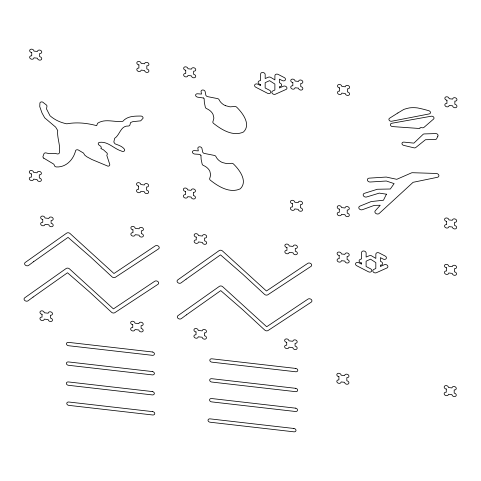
<?xml version="1.0" encoding="UTF-8"?>
<svg xmlns="http://www.w3.org/2000/svg" width="481" height="481" viewBox="0 0 481 481"><rect width="100%" height="100%" fill="white"/><g stroke="black" fill="none" stroke-linecap="round" stroke-linejoin="round"><path stroke-width="0.72" d="M203.577 98.022L198.298 97.27A3.151 2.441 16.7 0 1 197.108 96.988L196.495 96.669A2.098 1.629 16.7 0 1 195.719 94.685A2.098 1.629 16.7 0 1 197.781 93.801L201.509 94.066L201.088 91.757A2.098 1.629 16.7 0 1 202.76 89.983A2.098 1.629 16.7 0 1 205.153 91.649L205.916 95.491L207.058 96.525L217.815 98.659A2.098 1.629 16.7 0 1 219.138 99.789A11.532 8.947 16.7 0 0 225.505 105.688M225.511 105.682L230.056 106.848L234.301 106.541A2.098 1.629 16.7 0 1 236.664 107.149C242.634 112.987 251.274 124.429 243.506 131.992C233.159 136.857 221.633 129.81 213.6 123.419A2.098 1.629 16.7 0 1 213.041 121.296L213.883 118.049L213.017 114.358A11.532 8.947 16.7 0 0 206.632 108.634A2.098 1.629 16.7 0 1 205.333 107.197L204.335 102.507L204.136 98.533L203.523 97.968M43.729 158.141L53.307 163.865A2.098 1.629 16.7 0 1 54.269 165.103A2.098 1.629 16.7 0 0 56.421 166.949C66.216 167.454 73.563 159.433 75.667 150.475A2.098 1.629 16.7 0 1 78.866 150.312L83.526 153.084L84.752 155.141L86.448 156.469A16.54 12.837 16.7 0 0 86.893 156.806L91.787 159.458L107.948 166.185A2.098 1.629 16.7 0 0 109.686 164.195L106.8 155.351L107.323 154.251L107.185 153.235L103.487 149.831L100.842 148.479A2.555 1.984 16.7 0 0 101.214 147.318L101.016 146.705A1.852 1.437 16.7 0 0 100.613 146.218L98.593 144.721A2.098 1.629 16.7 0 1 99.567 142.328C108.135 141.276 113.738 148.695 121.35 151.004A2.122 1.647 16.7 0 0 123.99 151.208A2.122 1.647 16.7 0 0 124.405 149.164C122.21 146.164 118.356 145.16 115.067 143.849L114.262 142.767A31.307 24.297 16.7 0 1 113.829 142.003L114.67 138.312C120.009 134.896 120.563 125.553 128.361 126.022A2.104 1.629 16.7 0 0 129.948 124.819L130.573 122.535L132.84 121.651L140.705 120.839L143.007 118.338A2.098 1.629 16.7 0 0 141.173 116.053C134.704 116.077 127.441 115.909 122.841 121.302C114.442 122.517 105.231 118.224 97.583 123.268L96.681 125.667C86.941 123.058 76.834 122 66.829 123.821C60.648 122.643 54.732 119.925 50.006 115.741L46.519 108.959L46.97 106.121A2.098 1.629 16.7 0 0 46.579 105.147L42.767 102.146A2.098 1.629 16.7 0 0 39.905 103.042L39.749 106.626L42.009 112.969L44.703 117.839L55.664 127.14L57.702 130.519C56.926 137.831 60.588 145.118 59.434 152.597A2.098 1.629 16.7 0 1 56.902 153.848L55.688 153.517A2.098 1.629 16.7 0 0 54.726 153.415L48.539 153.505A16.655 12.927 16.7 0 1 47.986 153.385L46.308 152.976A2.092 1.623 16.7 0 0 43.993 153.643L42.923 156.674A2.098 1.629 16.7 0 0 43.789 158.177M419.961 128.024A2.104 1.629 16.7 0 1 418.326 128.415L392.526 126.581A2.098 1.629 16.7 0 1 390.392 125A2.098 1.629 16.7 0 1 391.75 123.274L431.174 116.228A2.098 1.629 16.7 0 1 433.634 117.075A2.098 1.629 16.7 0 1 433.513 119.108L424.026 127.333A2.098 1.629 16.7 0 1 421.909 127.693A2.11 1.635 16.7 0 0 419.997 128.054M31.385 173.93L31.379 177.104A2.183 1.69 16.7 0 0 29.281 178.601A2.183 1.69 16.7 0 0 31.403 180.549A2.183 1.69 16.7 0 0 33.574 179.124L37.091 179.527A2.183 1.69 16.7 0 0 39.25 181.451A2.183 1.69 16.7 0 0 41.384 179.99A2.183 1.69 16.7 0 0 39.298 178.012L39.304 174.837A2.183 1.69 16.7 0 0 41.396 173.34A2.183 1.69 16.7 0 0 39.274 171.392A2.183 1.69 16.7 0 0 37.109 172.817L33.586 172.414A2.183 1.69 16.7 0 0 31.427 170.49A2.183 1.69 16.7 0 0 29.299 171.951A2.183 1.69 16.7 0 0 31.385 173.93M31.746 52.603L31.734 55.784A2.183 1.69 16.7 0 0 29.642 57.281A2.183 1.69 16.7 0 0 31.764 59.229A2.183 1.69 16.7 0 0 33.935 57.798L37.452 58.201A2.183 1.69 16.7 0 0 39.61 60.125A2.183 1.69 16.7 0 0 41.739 58.664A2.183 1.69 16.7 0 0 39.658 56.692L39.664 53.517A2.183 1.69 16.7 0 0 41.757 52.02A2.183 1.69 16.7 0 0 39.634 50.072A2.183 1.69 16.7 0 0 37.47 51.497L33.947 51.094A2.183 1.69 16.7 0 0 31.788 49.17A2.183 1.69 16.7 0 0 29.66 50.631A2.183 1.69 16.7 0 0 31.746 52.603M42.045 314.285L42.039 317.111A2.183 1.69 16.7 0 0 39.947 318.602A2.183 1.69 16.7 0 0 42.069 320.556A2.183 1.69 16.7 0 0 44.234 319.125L48.196 319.582A2.183 1.69 16.7 0 0 50.355 321.506A2.183 1.69 16.7 0 0 52.483 320.039A2.183 1.69 16.7 0 0 50.397 318.067L50.403 315.241A2.183 1.69 16.7 0 0 52.501 313.75A2.183 1.69 16.7 0 0 50.379 311.796A2.183 1.69 16.7 0 0 48.208 313.227L44.252 312.77A2.183 1.69 16.7 0 0 42.094 310.846A2.183 1.69 16.7 0 0 39.959 312.313A2.183 1.69 16.7 0 0 42.045 314.285M42.755 219.504L42.749 222.324A2.183 1.69 16.7 0 0 40.657 223.821A2.183 1.69 16.7 0 0 42.779 225.769A2.183 1.69 16.7 0 0 44.943 224.344L48.906 224.795A2.183 1.69 16.7 0 0 51.064 226.719A2.183 1.69 16.7 0 0 53.193 225.258A2.183 1.69 16.7 0 0 51.106 223.286L51.112 220.46A2.183 1.69 16.7 0 0 53.205 218.963A2.183 1.69 16.7 0 0 51.082 217.015A2.183 1.69 16.7 0 0 48.918 218.446L44.955 217.989A2.183 1.69 16.7 0 0 42.797 216.065A2.183 1.69 16.7 0 0 40.669 217.526A2.183 1.69 16.7 0 0 42.755 219.504M132.75 324.687L132.744 327.513A2.183 1.69 16.7 0 0 130.652 329.004A2.183 1.69 16.7 0 0 132.774 330.958A2.183 1.69 16.7 0 0 134.939 329.527L138.901 329.984A2.183 1.69 16.7 0 0 141.059 331.908A2.183 1.69 16.7 0 0 143.188 330.447A2.183 1.69 16.7 0 0 141.101 328.469L141.107 325.643A2.183 1.69 16.7 0 0 143.2 324.152A2.183 1.69 16.7 0 0 141.077 322.204A2.183 1.69 16.7 0 0 138.913 323.629L134.951 323.178A2.183 1.69 16.7 0 0 132.792 321.248A2.183 1.69 16.7 0 0 130.664 322.715A2.183 1.69 16.7 0 0 132.75 324.687M132.966 229.846L132.96 232.672A2.183 1.69 16.7 0 0 130.868 234.169A2.183 1.69 16.7 0 0 132.99 236.117A2.183 1.69 16.7 0 0 135.155 234.692L139.117 235.143A2.183 1.69 16.7 0 0 141.276 237.067A2.183 1.69 16.7 0 0 143.404 235.606A2.183 1.69 16.7 0 0 141.324 233.634L141.33 230.808A2.183 1.69 16.7 0 0 143.422 229.311A2.183 1.69 16.7 0 0 141.3 227.363A2.183 1.69 16.7 0 0 139.135 228.794L135.173 228.337A2.183 1.69 16.7 0 0 133.015 226.413A2.183 1.69 16.7 0 0 130.88 227.874A2.183 1.69 16.7 0 0 132.966 229.846M138.63 186.087L138.624 189.261A2.183 1.69 16.7 0 0 136.532 190.759A2.183 1.69 16.7 0 0 138.654 192.707A2.183 1.69 16.7 0 0 140.819 191.282L144.336 191.685A2.183 1.69 16.7 0 0 146.495 193.609A2.183 1.69 16.7 0 0 148.629 192.147A2.183 1.69 16.7 0 0 146.543 190.169L146.549 186.995A2.183 1.69 16.7 0 0 148.641 185.498A2.183 1.69 16.7 0 0 146.519 183.55A2.183 1.69 16.7 0 0 144.354 184.981L140.831 184.572A2.183 1.69 16.7 0 0 138.672 182.648A2.183 1.69 16.7 0 0 136.544 184.109A2.183 1.69 16.7 0 0 138.63 186.087M138.913 64.899L138.901 68.074A2.183 1.69 16.7 0 0 136.808 69.571A2.183 1.69 16.7 0 0 138.931 71.519A2.183 1.69 16.7 0 0 141.095 70.088L144.619 70.497A2.183 1.69 16.7 0 0 146.777 72.421A2.183 1.69 16.7 0 0 148.906 70.954A2.183 1.69 16.7 0 0 146.819 68.981L146.831 65.807A2.183 1.69 16.7 0 0 148.924 64.31A2.183 1.69 16.7 0 0 146.801 62.362A2.183 1.69 16.7 0 0 144.637 63.787L141.113 63.384A2.183 1.69 16.7 0 0 138.955 61.46A2.183 1.69 16.7 0 0 136.826 62.921A2.183 1.69 16.7 0 0 138.913 64.899M185.462 191.456L185.45 194.637A2.183 1.69 16.7 0 0 183.357 196.128A2.183 1.69 16.7 0 0 185.48 198.076A2.183 1.69 16.7 0 0 187.65 196.651L191.167 197.054A2.183 1.69 16.7 0 0 193.326 198.978A2.183 1.69 16.7 0 0 195.454 197.517A2.183 1.69 16.7 0 0 193.374 195.545L193.38 192.364A2.183 1.69 16.7 0 0 195.472 190.873A2.183 1.69 16.7 0 0 193.35 188.919A2.183 1.69 16.7 0 0 191.185 190.35L187.662 189.947A2.183 1.69 16.7 0 0 185.504 188.023A2.183 1.69 16.7 0 0 183.375 189.484A2.183 1.69 16.7 0 0 185.462 191.456M185.738 70.268L185.726 73.443A2.183 1.69 16.7 0 0 183.634 74.94A2.183 1.69 16.7 0 0 185.756 76.888A2.183 1.69 16.7 0 0 187.921 75.463L191.444 75.866A2.183 1.69 16.7 0 0 193.602 77.79A2.183 1.69 16.7 0 0 195.731 76.329A2.183 1.69 16.7 0 0 193.645 74.351L193.657 71.176A2.183 1.69 16.7 0 0 195.749 69.679A2.183 1.69 16.7 0 0 193.627 67.731A2.183 1.69 16.7 0 0 191.462 69.156L187.939 68.753A2.183 1.69 16.7 0 0 185.78 66.829A2.183 1.69 16.7 0 0 183.652 68.29A2.183 1.69 16.7 0 0 185.738 70.268M196.026 331.944L196.02 334.77A2.183 1.69 16.7 0 0 193.921 336.261A2.183 1.69 16.7 0 0 196.044 338.215A2.183 1.69 16.7 0 0 198.214 336.784L202.17 337.241A2.183 1.69 16.7 0 0 204.329 339.165A2.183 1.69 16.7 0 0 206.463 337.698A2.183 1.69 16.7 0 0 204.377 335.726L204.383 332.9A2.183 1.69 16.7 0 0 206.475 331.409A2.183 1.69 16.7 0 0 204.353 329.455A2.183 1.69 16.7 0 0 202.188 330.886L198.226 330.429A2.183 1.69 16.7 0 0 196.068 328.505A2.183 1.69 16.7 0 0 193.939 329.972A2.183 1.69 16.7 0 0 196.026 331.944M196.242 237.103L196.236 239.929A2.183 1.69 16.7 0 0 194.144 241.426A2.183 1.69 16.7 0 0 196.266 243.374A2.183 1.69 16.7 0 0 198.431 241.949L202.393 242.4A2.183 1.69 16.7 0 0 204.551 244.324A2.183 1.69 16.7 0 0 206.68 242.863A2.183 1.69 16.7 0 0 204.593 240.891L204.599 238.065A2.183 1.69 16.7 0 0 206.698 236.568A2.183 1.69 16.7 0 0 204.575 234.62A2.183 1.69 16.7 0 0 202.405 236.051L198.449 235.594A2.183 1.69 16.7 0 0 196.29 233.67A2.183 1.69 16.7 0 0 194.156 235.131A2.183 1.69 16.7 0 0 196.242 237.103M260.624 84.458L260.618 85.648L257.858 84.217A2.309 1.792 16.7 0 0 254.816 84.68A2.309 1.792 16.7 0 0 255.814 87.241L267.49 93.26A2.309 1.792 16.7 0 0 270.581 92.827A2.309 1.792 16.7 0 0 269.54 90.248L265.151 87.987L265.163 82.672L269.558 80.658L274.885 84.073L274.873 90.013L272.811 90.927A2.309 1.792 16.7 0 0 272.252 93.398A2.309 1.792 16.7 0 0 275.409 94.204L285.726 89.586A2.309 1.792 16.7 0 0 286.64 87.127A2.309 1.792 16.7 0 0 283.387 86.213L279.419 87.981L279.419 86.622A2.309 1.792 16.7 0 0 281.589 85.534A2.309 1.792 16.7 0 0 280.597 83.387L279.431 82.678L279.437 79.131L282.185 80.549A2.309 1.792 16.7 0 0 285.245 80.099A2.309 1.792 16.7 0 0 284.229 77.531L278.174 74.411A2.309 1.792 16.7 0 0 274.91 75.667L274.898 79.912L270.941 77.501A2.309 1.792 16.7 0 0 268.374 77.2L265.175 78.547L265.181 74.555A2.309 1.792 16.7 0 0 262.921 72.475A2.309 1.792 16.7 0 0 260.648 74.032L260.63 80.375L259.187 80.952A2.309 1.792 16.7 0 0 258.273 82.972A2.309 1.792 16.7 0 0 260.624 84.458M286.724 342.346L286.718 345.172A2.183 1.69 16.7 0 0 284.626 346.663A2.183 1.69 16.7 0 0 286.748 348.617A2.183 1.69 16.7 0 0 288.913 347.186L292.875 347.643A2.183 1.69 16.7 0 0 295.033 349.567A2.183 1.69 16.7 0 0 297.162 348.106A2.183 1.69 16.7 0 0 295.075 346.128L295.081 343.302A2.183 1.69 16.7 0 0 297.18 341.811A2.183 1.69 16.7 0 0 295.057 339.863A2.183 1.69 16.7 0 0 292.887 341.288L288.925 340.837A2.183 1.69 16.7 0 0 286.772 338.913A2.183 1.69 16.7 0 0 284.638 340.374A2.183 1.69 16.7 0 0 286.724 342.346M286.947 247.505L286.941 250.33A2.183 1.69 16.7 0 0 284.842 251.828A2.183 1.69 16.7 0 0 286.965 253.776A2.183 1.69 16.7 0 0 289.135 252.351L293.091 252.802A2.183 1.69 16.7 0 0 295.25 254.726A2.183 1.69 16.7 0 0 297.384 253.265A2.183 1.69 16.7 0 0 295.298 251.292L295.304 248.467A2.183 1.69 16.7 0 0 297.396 246.969A2.183 1.69 16.7 0 0 295.274 245.021A2.183 1.69 16.7 0 0 293.109 246.452L289.147 245.995A2.183 1.69 16.7 0 0 286.989 244.071A2.183 1.69 16.7 0 0 284.86 245.532A2.183 1.69 16.7 0 0 286.947 247.505M292.52 203.734L292.514 206.914A2.183 1.69 16.7 0 0 290.422 208.405A2.183 1.69 16.7 0 0 292.544 210.359A2.183 1.69 16.7 0 0 294.709 208.928L298.232 209.331A2.183 1.69 16.7 0 0 300.391 211.255A2.183 1.69 16.7 0 0 302.519 209.794A2.183 1.69 16.7 0 0 300.433 207.822L300.445 204.641A2.183 1.69 16.7 0 0 302.537 203.15A2.183 1.69 16.7 0 0 300.415 201.196A2.183 1.69 16.7 0 0 298.244 202.627L294.727 202.224A2.183 1.69 16.7 0 0 292.568 200.3A2.183 1.69 16.7 0 0 290.44 201.761A2.183 1.69 16.7 0 0 292.52 203.734M292.839 82.552L292.833 85.726A2.183 1.69 16.7 0 0 290.734 87.223A2.183 1.69 16.7 0 0 292.857 89.171A2.183 1.69 16.7 0 0 295.027 87.74L298.545 88.149A2.183 1.69 16.7 0 0 300.703 90.073A2.183 1.69 16.7 0 0 302.838 88.612A2.183 1.69 16.7 0 0 300.751 86.634L300.757 83.46A2.183 1.69 16.7 0 0 302.85 81.962A2.183 1.69 16.7 0 0 300.727 80.014A2.183 1.69 16.7 0 0 298.563 81.439L295.039 81.036A2.183 1.69 16.7 0 0 292.881 79.112A2.183 1.69 16.7 0 0 290.752 80.574A2.183 1.69 16.7 0 0 292.839 82.552M338.913 376.725L338.907 379.9A2.183 1.69 16.7 0 0 336.814 381.397A2.183 1.69 16.7 0 0 338.937 383.345A2.183 1.69 16.7 0 0 341.101 381.92L344.624 382.323A2.183 1.69 16.7 0 0 346.783 384.247A2.183 1.69 16.7 0 0 348.911 382.786A2.183 1.69 16.7 0 0 346.825 380.808L346.831 377.633A2.183 1.69 16.7 0 0 348.929 376.136A2.183 1.69 16.7 0 0 346.807 374.188A2.183 1.69 16.7 0 0 344.637 375.619L341.119 375.21A2.183 1.69 16.7 0 0 338.961 373.286A2.183 1.69 16.7 0 0 336.826 374.753A2.183 1.69 16.7 0 0 338.913 376.725M339.195 255.483L339.189 258.658A2.183 1.69 16.7 0 0 337.091 260.155A2.183 1.69 16.7 0 0 339.213 262.103A2.183 1.69 16.7 0 0 341.384 260.672L344.901 261.081A2.183 1.69 16.7 0 0 347.06 263.005A2.183 1.69 16.7 0 0 349.194 261.544A2.183 1.69 16.7 0 0 347.108 259.566L347.114 256.391A2.183 1.69 16.7 0 0 349.206 254.894A2.183 1.69 16.7 0 0 347.084 252.946A2.183 1.69 16.7 0 0 344.919 254.371L341.396 253.968A2.183 1.69 16.7 0 0 339.237 252.044A2.183 1.69 16.7 0 0 337.109 253.505A2.183 1.69 16.7 0 0 339.195 255.483M339.303 209.103L339.297 212.277A2.183 1.69 16.7 0 0 337.199 213.774A2.183 1.69 16.7 0 0 339.321 215.722A2.183 1.69 16.7 0 0 341.492 214.292L345.009 214.7A2.183 1.69 16.7 0 0 347.168 216.624A2.183 1.69 16.7 0 0 349.302 215.157A2.183 1.69 16.7 0 0 347.216 213.185L347.222 210.011A2.183 1.69 16.7 0 0 349.314 208.513A2.183 1.69 16.7 0 0 347.192 206.565A2.183 1.69 16.7 0 0 345.027 207.99L341.504 207.588A2.183 1.69 16.7 0 0 339.345 205.664A2.183 1.69 16.7 0 0 337.217 207.125A2.183 1.69 16.7 0 0 339.303 209.103M339.58 87.909L339.574 91.083A2.183 1.69 16.7 0 0 337.482 92.58A2.183 1.69 16.7 0 0 339.604 94.529A2.183 1.69 16.7 0 0 341.769 93.104L345.292 93.506A2.183 1.69 16.7 0 0 347.45 95.43A2.183 1.69 16.7 0 0 349.579 93.969A2.183 1.69 16.7 0 0 347.492 91.991L347.504 88.817A2.183 1.69 16.7 0 0 349.597 87.32A2.183 1.69 16.7 0 0 347.474 85.371A2.183 1.69 16.7 0 0 345.304 86.802L341.787 86.394A2.183 1.69 16.7 0 0 339.628 84.47A2.183 1.69 16.7 0 0 337.5 85.931A2.183 1.69 16.7 0 0 339.58 87.909M361.568 262.969L361.568 264.165L358.802 262.734A2.309 1.792 16.7 0 0 355.76 263.197A2.309 1.792 16.7 0 0 356.758 265.752L368.434 271.777A2.309 1.792 16.7 0 0 371.524 271.344A2.309 1.792 16.7 0 0 370.484 268.765L366.095 266.504L366.107 261.189L370.508 259.169L375.835 262.584L375.817 268.524L373.761 269.444A2.309 1.792 16.7 0 0 373.196 271.915A2.309 1.792 16.7 0 0 376.358 272.721L386.67 268.097A2.309 1.792 16.7 0 0 387.584 265.638A2.309 1.792 16.7 0 0 384.331 264.724L380.363 266.498L380.363 265.133A2.309 1.792 16.7 0 0 382.533 264.051A2.309 1.792 16.7 0 0 381.541 261.898L380.375 261.195L380.381 257.642L383.129 259.067A2.309 1.792 16.7 0 0 386.189 258.616A2.309 1.792 16.7 0 0 385.173 256.048L379.124 252.928A2.309 1.792 16.7 0 0 375.853 254.184L375.841 258.429L371.885 256.018A2.309 1.792 16.7 0 0 369.318 255.718L366.119 257.064L366.131 253.072A2.309 1.792 16.7 0 0 363.864 250.992A2.309 1.792 16.7 0 0 361.592 252.549L361.58 258.886L360.131 259.469A2.309 1.792 16.7 0 0 359.217 261.49A2.309 1.792 16.7 0 0 361.568 262.969M446.272 389.039L446.26 392.213A2.183 1.69 16.7 0 0 444.167 393.711A2.183 1.69 16.7 0 0 446.29 395.659A2.183 1.69 16.7 0 0 448.46 394.228L451.978 394.636A2.183 1.69 16.7 0 0 454.136 396.56A2.183 1.69 16.7 0 0 456.265 395.099A2.183 1.69 16.7 0 0 454.184 393.121L454.19 389.947A2.183 1.69 16.7 0 0 456.283 388.45A2.183 1.69 16.7 0 0 454.16 386.502A2.183 1.69 16.7 0 0 451.996 387.926L448.472 387.524A2.183 1.69 16.7 0 0 446.314 385.6A2.183 1.69 16.7 0 0 444.185 387.061A2.183 1.69 16.7 0 0 446.272 389.039M446.548 267.791L446.542 270.971A2.183 1.69 16.7 0 0 444.45 272.468A2.183 1.69 16.7 0 0 446.572 274.417A2.183 1.69 16.7 0 0 448.737 272.986L452.26 273.388A2.183 1.69 16.7 0 0 454.419 275.312A2.183 1.69 16.7 0 0 456.547 273.851A2.183 1.69 16.7 0 0 454.461 271.879L454.467 268.699A2.183 1.69 16.7 0 0 456.565 267.208A2.183 1.69 16.7 0 0 454.443 265.259A2.183 1.69 16.7 0 0 452.272 266.684L448.755 266.282A2.183 1.69 16.7 0 0 446.596 264.358A2.183 1.69 16.7 0 0 444.462 265.819A2.183 1.69 16.7 0 0 446.548 267.791M446.657 221.41L446.651 224.591A2.183 1.69 16.7 0 0 444.558 226.082A2.183 1.69 16.7 0 0 446.681 228.036A2.183 1.69 16.7 0 0 448.845 226.605L452.368 227.008A2.183 1.69 16.7 0 0 454.527 228.932A2.183 1.69 16.7 0 0 456.655 227.471A2.183 1.69 16.7 0 0 454.569 225.499L454.575 222.318A2.183 1.69 16.7 0 0 456.673 220.827A2.183 1.69 16.7 0 0 454.551 218.873A2.183 1.69 16.7 0 0 452.38 220.304L448.863 219.901A2.183 1.69 16.7 0 0 446.705 217.977A2.183 1.69 16.7 0 0 444.57 219.438A2.183 1.69 16.7 0 0 446.657 221.41M446.939 100.222L446.933 103.397A2.183 1.69 16.7 0 0 444.835 104.894A2.183 1.69 16.7 0 0 446.957 106.842A2.183 1.69 16.7 0 0 449.128 105.411L452.645 105.82A2.183 1.69 16.7 0 0 454.804 107.744A2.183 1.69 16.7 0 0 456.938 106.277A2.183 1.69 16.7 0 0 454.852 104.305L454.858 101.13A2.183 1.69 16.7 0 0 456.95 99.633A2.183 1.69 16.7 0 0 454.828 97.685A2.183 1.69 16.7 0 0 452.663 99.11L449.14 98.707A2.183 1.69 16.7 0 0 446.981 96.783A2.183 1.69 16.7 0 0 444.853 98.244A2.183 1.69 16.7 0 0 446.939 100.222M200.938 155.345L201.136 159.325L202.134 164.015A2.098 1.629 16.7 0 0 203.433 165.452A11.532 8.947 16.7 0 1 209.824 171.176L210.684 174.862L209.842 178.108A2.098 1.629 16.7 0 0 210.407 180.237C218.434 186.628 229.966 193.669 240.308 188.805C247.992 181.283 239.568 169.907 233.598 164.105A2.098 1.629 16.7 0 0 230.946 163.408L226.858 163.666L222.312 162.5A11.532 8.947 16.7 0 1 215.951 156.608A2.098 1.629 16.7 0 0 214.616 155.477L203.866 153.343L202.723 152.303L201.948 148.431A2.098 1.629 16.7 0 0 199.537 146.801A2.098 1.629 16.7 0 0 197.889 148.575L198.31 150.884L194.589 150.619A2.098 1.629 16.7 0 0 192.526 151.503A2.098 1.629 16.7 0 0 193.296 153.487A3.06 2.375 16.7 0 0 194.655 154.046L199.855 154.395L200.938 155.345M437.86 136.129L436.76 138.528A2.128 1.653 16.7 0 1 435.052 139.502L425.469 139.724L415.849 147.469A2.098 1.629 16.7 0 1 413.888 147.811L403.775 145.394A2.098 1.629 16.7 0 1 401.966 143.452A2.098 1.629 16.7 0 1 404.022 142.129L413.907 143.122L422.925 134.518A2.098 1.629 16.7 0 1 424.525 133.922L435.359 133.58A2.098 1.629 16.7 0 1 437.53 134.301A2.098 1.629 16.7 0 1 437.86 136.129M386.423 194.192L383.459 200.234L371.548 201.521A2.447 1.9 16.7 0 0 370.701 201.749L359.95 206.108A2.447 1.9 16.7 0 0 359.139 208.694A2.447 1.9 16.7 0 0 362.494 209.668L374.32 205.369L380.23 205.267L375.306 210.738A2.447 1.9 16.7 0 0 375.901 213.492A2.447 1.9 16.7 0 0 379.25 213.402L413.107 182.305L437.181 177.345A2.447 1.9 16.7 0 0 438.858 175.306A2.447 1.9 16.7 0 0 436.255 173.467L412.536 172.715A2.447 1.9 16.7 0 0 411.303 172.962L396.759 179.317L386.736 177.158A2.447 1.9 16.7 0 0 385.882 177.074L369.384 178.126A2.447 1.9 16.7 0 0 367.424 180.249A2.447 1.9 16.7 0 0 370.478 181.998L386.327 181.006L394.113 183.616L390.325 189.003L377.832 189.249A2.447 1.9 16.7 0 0 376.93 189.394L364.682 193.242A2.447 1.9 16.7 0 0 363.426 195.785A2.447 1.9 16.7 0 0 366.877 196.909L379.262 193.115L386.423 194.192M33.634 261.688L28.644 265.386A2.369 1.84 16.7 0 1 25.301 265.097A2.369 1.84 16.7 0 1 25.289 262.416L66.685 233.123A2.369 1.84 16.7 0 1 70.07 233.544L113.967 273.515L155.267 245.881A2.369 1.84 16.7 0 1 158.58 246.29A2.369 1.84 16.7 0 1 158.502 248.936L115.452 277.23A2.369 1.84 16.7 0 1 112.097 276.894L90.224 256.686L68.043 237.38L33.634 261.688M33.093 297.072L28.102 300.769A2.369 1.84 16.7 0 1 24.765 300.481A2.369 1.84 16.7 0 1 24.747 297.799L66.144 268.506A2.369 1.84 16.7 0 1 69.529 268.927L113.426 308.898L154.732 281.265A2.369 1.84 16.7 0 1 158.039 281.674A2.369 1.84 16.7 0 1 157.96 284.325L114.911 312.614A2.369 1.84 16.7 0 1 111.556 312.283L89.682 292.075L67.502 272.769L33.093 297.072M186.105 279.172L181.109 282.87A2.369 1.84 16.7 0 1 177.772 282.581A2.369 1.84 16.7 0 1 177.76 279.9L219.156 250.607A2.369 1.84 16.7 0 1 222.541 251.028L266.432 290.999L307.738 263.366A2.369 1.84 16.7 0 1 311.051 263.774A2.369 1.84 16.7 0 1 310.966 266.42L267.917 294.715A2.369 1.84 16.7 0 1 264.562 294.384L242.689 274.176L220.508 254.864L186.105 279.172M186.339 314.917L181.349 318.614A2.369 1.84 16.7 0 1 178.006 318.326A2.369 1.84 16.7 0 1 177.994 315.638L219.39 286.345A2.369 1.84 16.7 0 1 222.775 286.772L266.672 326.743L307.972 299.104A2.369 1.84 16.7 0 1 311.285 299.519A2.369 1.84 16.7 0 1 311.207 302.164L268.157 330.459A2.369 1.84 16.7 0 1 264.803 330.122L242.929 309.914L220.749 290.608L186.339 314.917M397.877 112.981L389.544 118.248A2.098 1.629 16.7 0 0 389.225 120.298A2.098 1.629 16.7 0 0 391.708 121.236L429.148 113.937A2.098 1.629 16.7 0 0 430.465 112.38A2.098 1.629 16.7 0 0 428.769 110.72A94.186 73.094 16.7 0 0 417.55 107.93A27.862 21.621 16.7 0 0 409.878 107.834A38.57 29.93 16.7 0 0 403.799 109.434L397.877 112.981M152.273 351.966L68.603 342.37A2.122 1.647 16.7 0 0 66.444 343.771A2.122 1.647 16.7 0 0 68.524 345.713L152.255 355.315A2.122 1.647 16.7 0 0 154.431 353.896A2.122 1.647 16.7 0 0 152.273 351.966M295.641 368.41L211.965 358.814A2.122 1.647 16.7 0 0 209.806 360.215A2.122 1.647 16.7 0 0 211.893 362.157L295.617 371.759A2.122 1.647 16.7 0 0 297.793 370.334A2.122 1.647 16.7 0 0 295.641 368.41M152.23 371.536L68.555 361.94A2.122 1.647 16.7 0 0 66.396 363.341A2.122 1.647 16.7 0 0 68.482 365.283L152.212 374.885A2.122 1.647 16.7 0 0 154.383 373.466A2.122 1.647 16.7 0 0 152.23 371.536M295.52 388.299L211.85 378.703A2.122 1.647 16.7 0 0 209.686 380.104A2.122 1.647 16.7 0 0 211.772 382.046L295.502 391.648A2.122 1.647 16.7 0 0 297.673 390.223A2.122 1.647 16.7 0 0 295.52 388.299M152.182 391.546L68.512 381.95A2.122 1.647 16.7 0 0 66.348 383.351A2.122 1.647 16.7 0 0 68.434 385.293L152.164 394.895A2.122 1.647 16.7 0 0 154.335 393.476A2.122 1.647 16.7 0 0 152.182 391.546M295.4 408.141L211.73 398.545A2.122 1.647 16.7 0 0 209.566 399.945A2.122 1.647 16.7 0 0 211.652 401.888L295.382 411.489A2.122 1.647 16.7 0 0 297.553 410.071A2.122 1.647 16.7 0 0 295.4 408.141M152.597 411.622L68.927 402.026A2.122 1.647 16.7 0 0 66.769 403.427A2.122 1.647 16.7 0 0 68.849 405.369L152.579 414.971A2.122 1.647 16.7 0 0 154.756 413.546A2.122 1.647 16.7 0 0 152.597 411.622M293.855 428.469L210.179 418.873A2.122 1.647 16.7 0 0 208.02 420.274A2.122 1.647 16.7 0 0 210.107 422.216L293.831 431.818A2.122 1.647 16.7 0 0 296.007 430.399A2.122 1.647 16.7 0 0 293.855 428.469"/></g></svg>
